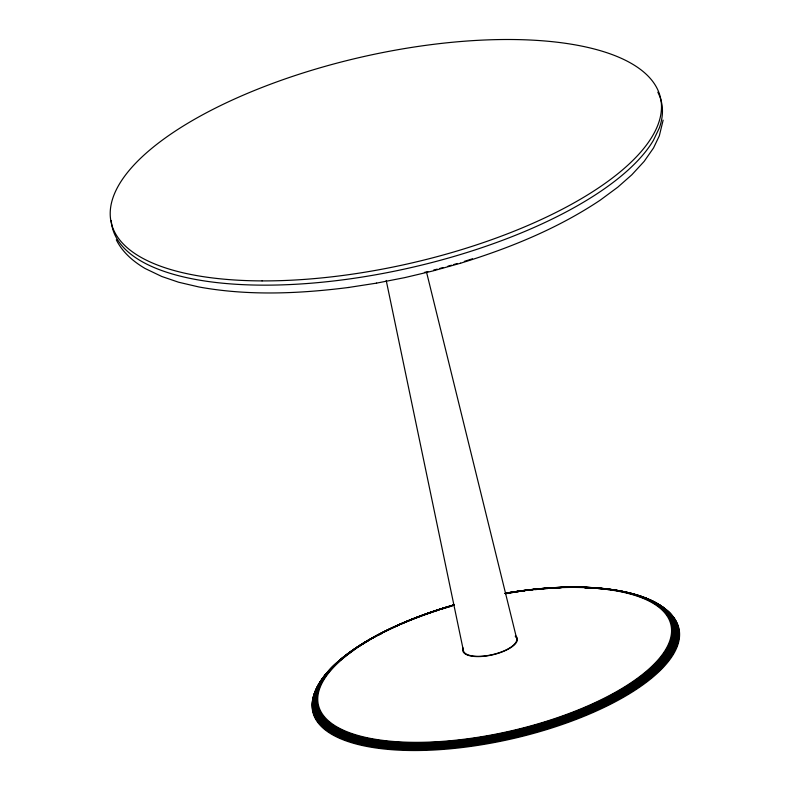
<?xml version="1.0" encoding="UTF-8"?>
<svg xmlns="http://www.w3.org/2000/svg" width="790" height="790" viewBox="0 0 790 790"><rect width="100%" height="100%" fill="white"/><g stroke="black" fill="none" stroke-linecap="round" stroke-linejoin="round"><path stroke-width="1.19" d="M663.136 120.149L659.324 135.821L653.518 147.977L644.126 161.427L631.852 174.768L617.76 187.2L600.351 200.067C557.621 228.656 509.53 248.129 460.58 263.208L460.343 263.277M460.58 263.208L432.801 270.97L404.786 277.616L376.425 283.156M116.298 239.795C122.43 252.286 133.332 261.569 145.133 268.511L161.762 276.48L178.619 282.228L198.794 286.948C248.119 295.954 298.729 293.771 348.242 287.521L348.558 287.461M348.242 287.521L376.603 283.126M426.64 272.55L516.551 638.053M386.221 280.47L463.315 650.15A27.334 10.28 -12.8 0 0 495.103 653.962A27.334 10.28 -12.8 0 0 515.208 636.177M613.198 589.942A185.344 69.727 -12.8 0 1 624.93 691.527A185.344 69.727 -12.8 0 1 360.319 740.674A185.344 69.727 -12.8 0 1 382.656 632.76M383.723 632.227A185.344 69.727 -12.8 0 1 399.296 624.949M400.372 624.475A185.344 69.727 -12.8 0 1 414.78 618.57M415.915 618.126A185.344 69.727 -12.8 0 1 432.298 612.22M433.414 611.835A185.344 69.727 -12.8 0 1 439.023 609.999M441.284 609.278A185.344 69.727 -12.8 0 1 450.428 606.493M505.758 593.705A185.344 69.727 -12.8 0 1 508.128 593.31M510.488 592.925A185.344 69.727 -12.8 0 1 512.858 592.549M516.403 592.016A185.344 69.727 -12.8 0 1 518.754 591.67M522.289 591.187A185.344 69.727 -12.8 0 1 524.629 590.88M528.135 590.446A185.344 69.727 -12.8 0 1 531.63 590.031M535.116 589.656A185.344 69.727 -12.8 0 1 538.582 589.301M543.174 588.886A185.344 69.727 -12.8 0 1 547.885 588.511M555.113 588.037A185.344 69.727 -12.8 0 1 561.048 587.75M585.341 587.612A185.344 69.727 -12.8 0 1 595.719 588.125M598.05 588.293A185.344 69.727 -12.8 0 1 611.993 589.774M584.896 587.405A184.682 69.481 -12.8 0 1 621.671 692.514A184.682 69.481 -12.8 0 1 336.639 731.283A184.682 69.481 -12.8 0 1 453.924 605.219M505.61 593.478A184.682 69.481 -12.8 0 1 507.97 593.083M509.145 592.885A184.682 69.481 -12.8 0 1 512.68 592.322M515.031 591.967A184.682 69.481 -12.8 0 1 538.316 589.093M540.607 588.876A184.682 69.481 -12.8 0 1 547.579 588.293M551.193 588.046A184.682 69.481 -12.8 0 1 561.878 587.493M572.938 587.256A184.682 69.481 -12.8 0 1 580.176 587.296M666.948 610.621A187.763 70.646 -12.8 0 1 505.482 740.279A187.763 70.646 -12.8 0 1 318.637 685.256M319.891 683.301A187.763 70.646 -12.8 0 1 321.175 681.444M661.161 606.552A187.763 70.646 -12.8 0 1 665.131 609.218M505.037 593.507A180.752 67.999 -12.8 0 1 651.049 667.076A180.752 67.999 -12.8 0 1 354.562 734.433A180.752 67.999 -12.8 0 1 454.447 605.002M505.126 593.339A181.591 68.315 -12.8 0 1 651.809 667.254A181.591 68.315 -12.8 0 1 353.95 734.927A181.591 68.315 -12.8 0 1 454.299 604.893M505.225 593.26A182.411 68.631 -12.8 0 1 652.58 667.501A182.411 68.631 -12.8 0 1 353.367 735.48A182.411 68.631 -12.8 0 1 454.171 604.854A183.211 68.927 -12.8 0 0 352.824 736.092A183.211 68.927 -12.8 0 0 653.33 667.817A183.211 68.927 -12.8 0 0 505.343 593.25M505.472 593.32A183.961 69.214 -12.8 0 1 654.071 668.202A183.961 69.214 -12.8 0 1 352.32 736.754A183.961 69.214 -12.8 0 1 453.983 605.021M621.928 591.592A185.956 69.964 -12.8 0 1 633.422 687.201A185.956 69.964 -12.8 0 1 385.49 745.711A185.956 69.964 -12.8 0 1 343.591 657.28M345.457 655.838A185.956 69.964 -12.8 0 1 356.053 648.333M358.927 646.467A185.956 69.964 -12.8 0 1 368.022 640.957M379.23 634.824A185.956 69.964 -12.8 0 1 382.409 633.195M584.58 587.869A185.956 69.964 -12.8 0 1 589.281 588.037M598.514 588.59A185.956 69.964 -12.8 0 1 602.108 588.886M605.634 589.231A185.956 69.964 -12.8 0 1 609.1 589.626M612.497 590.071A185.956 69.964 -12.8 0 1 614.906 590.416M617.286 590.782A185.956 69.964 -12.8 0 1 619.627 591.177M657.803 604.271A187.418 70.508 -12.8 0 1 514.478 737.386A187.418 70.508 -12.8 0 1 319.456 683.478M320.059 682.56A187.418 70.508 -12.8 0 1 325.737 675.144M651.414 601.15A187.418 70.508 -12.8 0 1 655.759 603.195M650.92 600.617A186.993 70.349 -12.8 0 1 501.541 739.361A186.993 70.349 -12.8 0 1 334.101 666.059M639.959 596.569A186.993 70.349 -12.8 0 1 647.8 599.324M635.071 594.84A186.509 70.172 -12.8 0 1 627.625 691.843A186.509 70.172 -12.8 0 1 384.997 746.511A186.509 70.172 -12.8 0 1 338.643 661.625M340.46 660.114A186.509 70.172 -12.8 0 1 346.05 655.71M348.854 653.646A186.509 70.172 -12.8 0 1 352.745 650.911M628.129 593.122A186.509 70.172 -12.8 0 1 632.8 594.238M515.771 635.99A27.946 10.517 -12.8 0 1 492.377 654.88A27.946 10.517 -12.8 0 1 463.128 647.948M657.823 92.213A281.645 105.959 -12.8 0 1 659.294 128.029L653.449 140.264A281.645 105.959 -12.8 0 1 355.204 278.12A281.645 105.959 -12.8 0 1 111.262 220.657M472.469 258.794A272.244 102.424 -12.8 0 1 464.352 261.362M457.351 263.485A272.244 102.424 -12.8 0 1 453.825 264.522M451.465 265.203A272.244 102.424 -12.8 0 1 447.92 266.21M443.18 267.534A272.244 102.424 -12.8 0 1 439.605 268.501M437.216 269.143A272.244 102.424 -12.8 0 1 433.641 270.081M427.854 271.562A272.244 102.424 -12.8 0 1 424.398 272.422M262.063 280.904A281.645 105.959 -12.8 0 0 661.033 100.656A281.645 105.959 -12.8 0 0 234.452 99.046A281.645 105.959 -12.8 0 0 262.063 280.904"/></g></svg>
